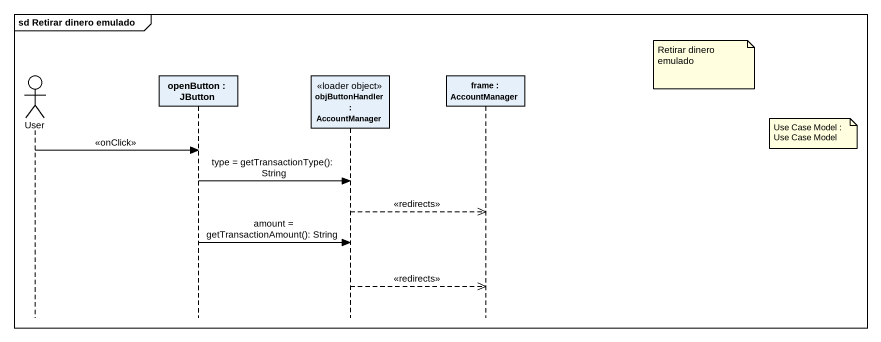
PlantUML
@startuml
mainframe sd Retirar dinero emulado
hide footbox
actor User
participant "openButton : JButton" as openButton_JButton
participant "objButtonHandler : AccountManager" as objButtonHandler <<loader object>>
participant "frame : AccountManager" as frame_

note right of frame_ : Retirar dinero emulado
note right of frame_ : Use Case Model : Use Case Model
User -> openButton_JButton : <<onClick>>
openButton_JButton -> objButtonHandler : type = getTransactionType(): String
objButtonHandler -->> frame_ : <<redirects>>
openButton_JButton -> objButtonHandler : amount = getTransactionAmount(): String
objButtonHandler -->> frame_ : <<redirects>>
@enduml
